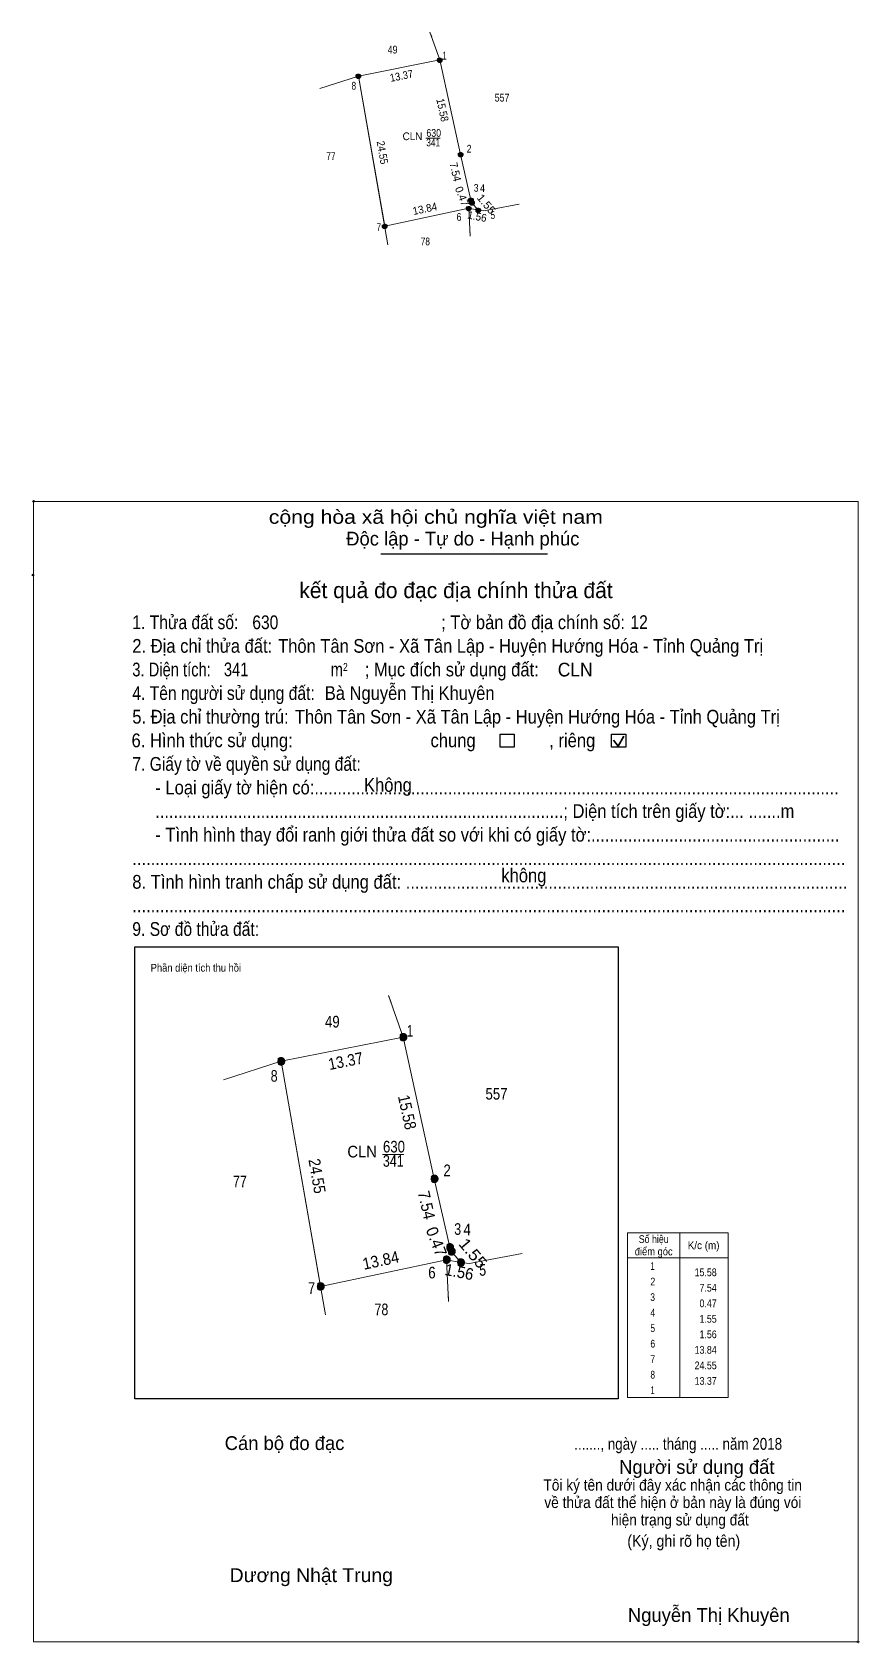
# Model space of a CAD drawing. Header units: metres. Extents: x 547731 to 548165, y 1837136 to 1837512.
# Drawn here: x 547730.8 to 547864, y 1837136.3 to 1837396 of the extents above; entities that cross this region are included whole.
import ezdxf
from ezdxf.enums import TextEntityAlignment as Align

# ---------------------------------------------------------------- set-up
doc = ezdxf.new("R2010")
doc.units = ezdxf.units.M
doc.header["$LTSCALE"] = 0.5
doc.header["$PDMODE"] = 32
doc.header["$PDSIZE"] = 0.25
doc.linetypes.add('MEDIUM_DASHED', pattern=[4.5, 3, -1.5])
for name, color, linetype, lineweight in [('1', 7, 'Continuous', 13), ('10', 7, 'Continuous', 13), ('63', 7, 'MEDIUM_DASHED', 13), ('7', 7, 'Continuous', 25)]:
    doc.layers.add(name, color=color, linetype=linetype, lineweight=lineweight)
doc.layers.add('5', color=7, linetype='Continuous')
doc.layers.add('6', color=7, linetype='Continuous')

msp = doc.modelspace()

# ---------------------------------------------------------------- hatches: boundary and pattern name
at = {"layer": '63'}
for points in [[(547796.86, 1837391.53, 1), (547796.06, 1837391.53, 1)], [(547783.74, 1837388.94, 1), (547782.94, 1837388.94, 1)], [(547800.21, 1837376.31, 1), (547799.41, 1837376.31, 1)], [(547801.52, 1837367.63, 1), (547800.72, 1837367.63, 1)], [(547801.88, 1837368.96, 1), (547801.08, 1837368.96, 1)], [(547802.05, 1837368.52, 1), (547801.25, 1837368.52, 1)], [(547803.05, 1837367.33, 1), (547802.25, 1837367.33, 1)], [(547787.98, 1837364.76, 1), (547787.18, 1837364.76, 1)], [(547791.155, 1837234.075, 1), (547789.955, 1837234.075, 1)], [(547771.475, 1837230.19, 1), (547770.275, 1837230.19, 1)], [(547796.18, 1837211.245, 1), (547794.98, 1837211.245, 1)], [(547798.145, 1837198.225, 1), (547796.945, 1837198.225, 1)], [(547798.685, 1837200.22, 1), (547797.485, 1837200.22, 1)], [(547798.94, 1837199.56, 1), (547797.74, 1837199.56, 1)], [(547800.44, 1837197.775, 1), (547799.24, 1837197.775, 1)], [(547777.835, 1837193.92, 1), (547776.635, 1837193.92, 1)]]:
    msp.add_hatch(color=256, dxfattribs=at).paths.add_polyline_path(points)

# ---------------------------------------------------------------- linework, layer by layer
at = {"layer": '1'}
for points in [[(547796.46, 1837391.53), (547799.81, 1837376.31), (547801.48, 1837368.96), (547801.65, 1837368.52), (547802.65, 1837367.33), (547801.12, 1837367.63), (547787.58, 1837364.76), (547783.34, 1837388.94)], [(547790.56, 1837234.08), (547795.58, 1837211.24), (547798.08, 1837200.22), (547798.34, 1837199.56), (547799.84, 1837197.78), (547797.54, 1837198.22), (547777.24, 1837193.92), (547770.88, 1837230.19)]]:
    msp.add_lwpolyline(points, close=True, dxfattribs=at)
at = {"layer": '10'}
for p, q in [((547777.14, 1837386.93), (547783.34, 1837388.94)), ((547783.34, 1837388.94), (547788.11, 1837361.72)), ((547801.12, 1837367.63), (547802.65, 1837367.33)), ((547802.65, 1837367.33), (547801.65, 1837368.52)), ((547801.3, 1837364.18), (547801.35, 1837363.15)), ((547761.58, 1837227.18), (547770.88, 1837230.19)), ((547770.88, 1837230.19), (547778.03, 1837189.36)), ((547799.84, 1837197.78), (547798.34, 1837199.56)), ((547797.54, 1837198.22), (547799.84, 1837197.78)), ((547797.82, 1837193.05), (547797.89, 1837191.5))]:
    msp.add_line(p, q, dxfattribs=at)
for points in [[(547795.18, 1837395.26), (547794.87, 1837396), (547796.46, 1837391.53), (547783.34, 1837388.94)], [(547801.65, 1837368.52), (547801.48, 1837368.96), (547799.81, 1837376.31), (547796.46, 1837391.53)], [(547787.58, 1837364.76), (547801.12, 1837367.63), (547801.35, 1837363.15)], [(547809.24, 1837368.31), (547804.66, 1837367.45), (547803.58, 1837367.21), (547802.65, 1837367.33)], [(547788.64, 1837239.67), (547788.17, 1837240.78), (547790.56, 1837234.08), (547770.88, 1837230.19)], [(547798.34, 1837199.56), (547798.08, 1837200.22), (547795.58, 1837211.24), (547790.56, 1837234.08)], [(547809.72, 1837199.24), (547802.86, 1837197.96), (547801.24, 1837197.6), (547799.84, 1837197.78)], [(547777.24, 1837193.92), (547797.54, 1837198.22), (547797.89, 1837191.5)]]:
    msp.add_lwpolyline(points, dxfattribs=at)
at = {"layer": '5'}
msp.add_point((547730.91, 1837308.53), dxfattribs=at)
at = {"layer": '63', "linetype": 'Continuous'}
for p, q in [((547794.23, 1837378.94), (547796.52, 1837378.94)), ((547787.21, 1837215.19), (547790.64, 1837215.19)), ((547835.13, 1837202.54), (547835.13, 1837176.04)), ((547835.13, 1837202.54), (547835.13, 1837176.04)), ((547826.73, 1837198.54), (547842.93, 1837198.54))]:
    msp.add_line(p, q, dxfattribs=at)
msp.add_lwpolyline([(547826.73, 1837202.54), (547842.93, 1837202.54), (547842.93, 1837176.04), (547826.73, 1837176.04)], close=True, dxfattribs=at)
at = {"layer": '63'}
for centre, radius in [((547796.46, 1837391.53), 0.4), ((547783.34, 1837388.94), 0.4), ((547799.81, 1837376.31), 0.4), ((547801.12, 1837367.63), 0.4), ((547801.48, 1837368.96), 0.4), ((547801.65, 1837368.52), 0.4), ((547802.65, 1837367.33), 0.4), ((547787.58, 1837364.76), 0.4), ((547790.555, 1837234.075), 0.6), ((547770.875, 1837230.19), 0.6), ((547795.58, 1837211.245), 0.6), ((547797.545, 1837198.225), 0.6), ((547798.085, 1837200.22), 0.6), ((547798.34, 1837199.56), 0.6), ((547799.84, 1837197.775), 0.6), ((547777.235, 1837193.92), 0.6)]:
    msp.add_circle(centre, radius, dxfattribs=at)
at = {"layer": '7'}
msp.add_line((547786.96, 1837311.97), (547813.83, 1837311.97), dxfattribs=at)
at = {"layer": '7', "lineweight": 35}
for p, q in [((547824.43, 1837281.94), (547825.19, 1837280.96)), ((547825.19, 1837280.96), (547826.11, 1837282.6))]:
    msp.add_line(p, q, dxfattribs=at)
at = {"layer": '7', "lineweight": 13}
msp.add_lwpolyline([(547731.01, 1837320.4), (547863.86, 1837320.4), (547863.86, 1837136.65), (547731.01, 1837136.65)], close=True, dxfattribs=at)
at = {"layer": '7'}
for points in [[(547806.18, 1837282.92), (547808.47, 1837282.92), (547808.47, 1837280.79), (547806.18, 1837280.79)], [(547824.13, 1837282.92), (547826.42, 1837282.92), (547826.42, 1837280.79), (547824.13, 1837280.79)], [(547747.3, 1837248.61), (547825.23, 1837248.61), (547825.23, 1837175.81), (547747.3, 1837175.81)]]:
    msp.add_lwpolyline(points, close=True, dxfattribs=at)
for p in [(547731.01, 1837320.4), (547863.85, 1837136.65)]:
    msp.add_point(p, dxfattribs=at)

# ---------------------------------------------------------------- texts
at = {"layer": '1'}
for s, height, width, p in [('49', 1.25, 0.85, (547788.855, 1837392.57)), ('557', 1.25, 0.85, (547806.495, 1837384.83)), ('630', 1.25, 0.85, (547795.48, 1837379.15)), ('CLN', 1.25, 0.95, (547792.055, 1837378.61)), ('341', 1.25, 0.8, (547795.4, 1837377.61)), ('77', 1.25, 0.8, (547778.92, 1837375.41)), ('78', 1.25, 0.8, (547794.13, 1837361.67)), ('49', 1.875, 0.85, (547779.145, 1837235.64)), ('557', 1.875, 0.85, (547805.6, 1837224.02)), ('CLN', 1.875, 0.95, (547783.95, 1837214.7)), ('630', 1.87, 0.85, (547789.08, 1837215.5)), ('341', 1.875, 0.8, (547788.965, 1837213.2)), ('77', 1.875, 0.8, (547764.245, 1837209.9)), ('78', 1.875, 0.8, (547787.055, 1837189.28))]:
    msp.add_text(s, height=height, dxfattribs=dict(at, width=width)).set_placement(p, align=Align.CENTER)
at = {"layer": '6'}
for s, width, p in [('CLN', 0.95, (547815.47, 1837292.2)), ('Bà Nguyễn Thị Khuyên', 0.9, (547777.93, 1837288.42))]:
    msp.add_text(s, height=2.21, dxfattribs=dict(at, width=width)).set_placement(p)
at = {"layer": '63'}
for s, height, width, p in [(' 1', 1.25, 0.75, (547797.55, 1837391.6)), (' 8', 1.25, 0.8, (547782.98, 1837386.75)), (' 2', 1.25, 0.85, (547801.58, 1837376.6)), (' 3', 1.25, 0.8, (547802.69, 1837370.3)), (' 4', 1.25, 0.85, (547803.74, 1837370.26)), (' 5', 1.25, 0.8, (547805.38, 1837365.91)), (' 7', 1.25, 0.8, (547787, 1837363.96)), (' 6', 1.25, 0.85, (547799.95, 1837365.62)), (' 1', 1.875, 0.75, (547792.19, 1837234.18)), (' 8', 1.875, 0.8, (547770.33, 1837226.9)), (' 2', 1.875, 0.85, (547798.23, 1837211.68)), (' 3', 1.875, 0.8, (547799.9, 1837202.23)), (' 4', 1.875, 0.85, (547801.47, 1837202.17)), (' 6', 1.875, 0.85, (547795.79, 1837195.21)), (' 5', 1.875, 0.8, (547803.93, 1837195.64)), ('15.58', 1.25, 0.85, (547841.08, 1837195.57)), (' 7', 1.875, 0.8, (547776.36, 1837192.72)), ('7.54', 1.25, 0.85, (547841.08, 1837193.07)), ('0.47', 1.25, 0.85, (547841.08, 1837190.57)), ('1.55', 1.25, 0.85, (547841.08, 1837188.07)), ('1.56', 1.25, 0.85, (547841.08, 1837185.57)), ('13.84', 1.25, 0.85, (547841.08, 1837183.07)), ('24.55', 1.25, 0.85, (547841.08, 1837180.57)), ('13.37', 1.25, 0.85, (547841.08, 1837178.07))]:
    msp.add_text(s, height=height, dxfattribs=dict(at, width=width)).set_placement(p, align=Align.RIGHT)
for s, height, rotation, width, p in [('13.37', 1.25, 11.167, 0.9, (547790.409, 1837388.3609)), ('15.58', 1.25, 282.413, 0.9, (547796.295, 1837383.3343)), ('24.55', 1.25, 279.946, 0.9, (547786.6083, 1837376.5079)), ('7.54', 1.25, 282.801, 0.95, (547798.3623, 1837373.3635)), ('1.55', 1.25, 310.042, 1.1, (547803.4851, 1837367.9221)), ('13.84', 1.25, 11.968, 0.95, (547794.1854, 1837366.9539)), ('1.56', 1.25, 348.906, 0.95, (547802.3647, 1837365.7069)), ('13.37', 1.875, 11.167, 0.9, (547781.4734, 1837229.3154)), ('15.58', 1.875, 282.413, 0.9, (547790.3015, 1837221.7865)), ('24.55', 1.875, 279.946, 0.9, (547775.7724, 1837211.5419)), ('7.54', 1.875, 282.801, 0.95, (547793.414, 1837206.8177)), ('1.55', 1.875, 310.042, 1.1, (547801.0977, 1837198.6631)), ('13.84', 1.875, 11.968, 0.95, (547787.1406, 1837197.2063)), ('1.56', 1.875, 348.906, 0.95, (547799.4146, 1837195.3399))]:
    msp.add_text(s, height=height, rotation=rotation, dxfattribs=dict(at, width=width)).set_placement(p, align=Align.CENTER)
for height, p in [(1.25, (547799.4533, 1837369.3402)), (1.875, (547795.0459, 1837200.7929))]:
    msp.add_text('0.47', height=height, rotation=291.125, dxfattribs=at).set_placement(p, align=Align.CENTER)
for s, width, p in [('Phần diện tích thu hồi', 0.9, (547757.155, 1837244.64)), ('Số hiệu', 0.85, (547830.93, 1837200.92)), ('K/c (m)', 0.95, (547838.975, 1837199.92)), ('điểm góc', 0.9, (547830.93, 1837198.92)), (' 1', 0.75, (547830.58, 1837196.57)), (' 2', 0.85, (547830.585, 1837194.07)), (' 3', 0.8, (547830.575, 1837191.57)), (' 4', 0.85, (547830.58, 1837189.07)), (' 5', 0.8, (547830.585, 1837186.57)), (' 6', 0.85, (547830.585, 1837184.07)), (' 7', 0.8, (547830.585, 1837181.57)), (' 8', 0.8, (547830.585, 1837179.07)), (' 1', 0.75, (547830.58, 1837176.57))]:
    msp.add_text(s, height=1.25, dxfattribs=dict(at, width=width)).set_placement(p, align=Align.CENTER)
at = {"layer": '7'}
for s, height, width, p in [('cộng hòa xã hội chủ nghĩa việt nam', 2.217, 1.15, (547768.91, 1837316.8)), ('1. Thửa đất số:', 2.217, 0.85, (547746.91, 1837299.82)), ('; Tờ bản đồ địa chính số:', 2.217, 0.9, (547796.67, 1837299.82)), ('630', 2.21, 0.85, (547766.25, 1837299.82)), ('12', 2.21, 0.85, (547827.19, 1837299.85)), ('2. Địa chỉ thửa đất:', 2.217, 0.9, (547746.91, 1837296.02)), ('Thôn Tân Sơn - Xã Tân Lập - Huyện Hướng Hóa - Tỉnh Quảng Trị', 2.21, 0.9, (547770.41, 1837296.02)), ('3. Diện tích:', 2.217, 0.8, (547746.91, 1837292.21)), ('341', 2.21, 0.8, (547761.67, 1837292.23)), ('; Mục đích sử dụng đất:', 2.217, 0.9, (547784.37, 1837292.21)), ('m', 2.217, 0.8, (547778.88, 1837292.21)), ('2', 1.267, 0.8, (547780.87, 1837293.1)), ('4. Tên người sử dụng đất:', 2.217, 0.85, (547746.91, 1837288.41)), ('5. Địa chỉ thường trú:', 2.217, 0.9, (547746.91, 1837284.61)), ('Thôn Tân Sơn - Xã Tân Lập - Huyện Hướng Hóa - Tỉnh Quảng Trị', 2.21, 0.9, (547773.1, 1837284.61)), ('6. Hình thức sử dụng:', 2.217, 0.9, (547746.79, 1837280.8)), ('chung                , riêng', 2.217, 0.9, (547794.97, 1837280.8)), ('7. Giấy tờ về quyền sử dụng đất:', 2.217, 0.85, (547746.91, 1837277)), ('     - Loại giấy tờ hiện có:..................................................................................................................', 2.217, 0.9, (547746.91, 1837273.2)), ('Không', 2.21, 0.9, (547784.26, 1837273.62)), ('     .........................................................................................; Diện tích trên giấy tờ:... .......m', 2.21, 0.9, (547746.91, 1837269.4)), ('     - Tình hình thay đổi ranh giới thửa đất so với khi có giấy tờ:......................................................', 2.217, 0.9, (547746.91, 1837265.6)), ('...........................................................................................................................................................', 2.217, 0.9, (547746.91, 1837261.8)), ('không', 2.218, 0.9, (547806.37, 1837259.04)), ('8. Tình hình tranh chấp sử dụng đất: ................................................................................................', 2.217, 0.9, (547746.91, 1837258)), ('...........................................................................................................................................................', 2.217, 0.9, (547746.91, 1837254.2)), ('9. Sơ đồ thửa đất:', 2.217, 0.85, (547746.91, 1837250.4)), ('......., ngày ..... tháng ..... năm 2018', 1.9, 0.85, (547818.13, 1837167.6)), ('(Ký, ghi rõ họ tên)', 1.901, 0.9, (547826.68, 1837151.96)), ('Dương Nhật Trung', 2.22, 1.05, (547762.6, 1837146.28))]:
    msp.add_text(s, height=height, dxfattribs=dict(at, width=width)).set_placement(p)
for s, height, p in [('Độc lập - Tự do - Hạnh phúc', 2.217, (547781.38, 1837313.3)), ('Cán bộ đo đạc', 2.218, (547761.8, 1837167.56)), ('Người sử dụng đất', 2.217, (547825.36, 1837163.72)), ('Nguyễn Thị Khuyên', 2.22, (547826.77, 1837139.86))]:
    msp.add_text(s, height=height, dxfattribs=at).set_placement(p)
for s, height, p in [('kết quả đo đạc địa chính thửa đất', 2.534, (547799.07, 1837304.82)), ('.', 0.6337, (547863.8667, 1837136.34))]:
    msp.add_text(s, height=height, dxfattribs=at).set_placement(p, align=Align.CENTER)
at = {"layer": '7', "width": 0.9}
for s, p in [('Tôi ký tên dưới đây xác nhận các thông tin', (547833.99, 1837161.01)), ('về thửa đất thể hiện ở bản này là đúng vói', (547834.015, 1837158.21)), ('hiện trạng sử dụng đất', (547835.145, 1837155.4))]:
    msp.add_text(s, height=1.832, dxfattribs=at).set_placement(p, align=Align.CENTER)

doc.saveas('drawing.dxf')
